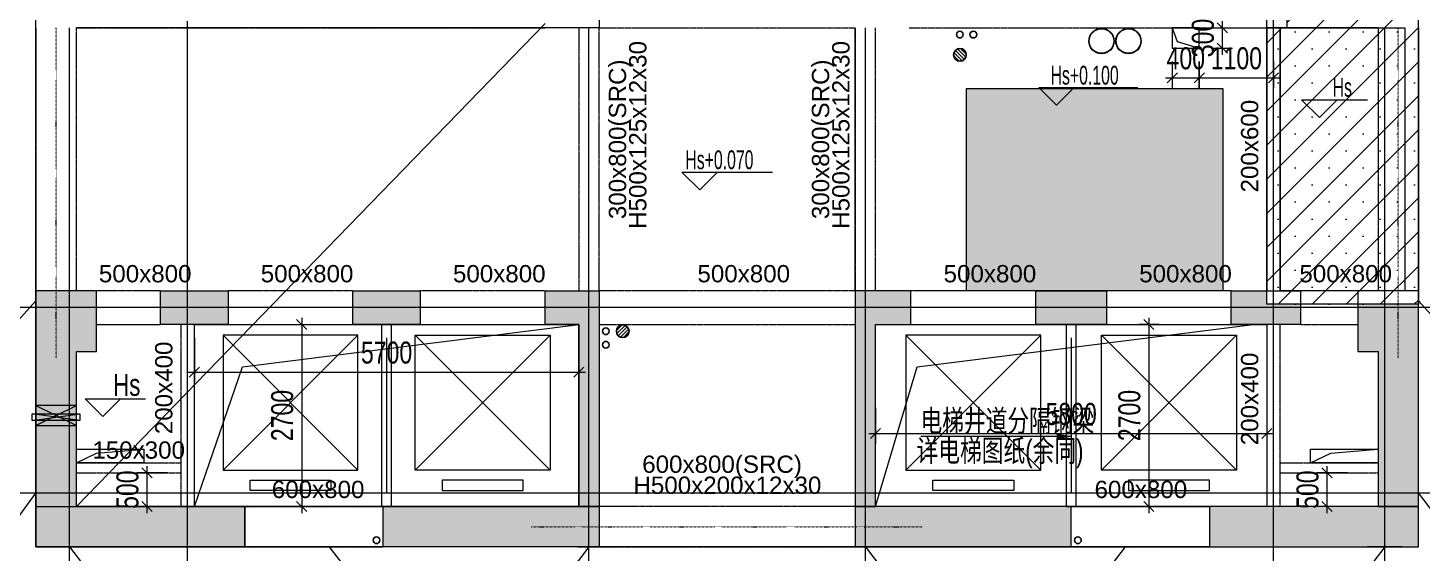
# Model space of a CAD drawing. Header units: millimetres. Extents: x 8533 to 398112, y -117646 to 105276.
# Drawn here: x 254238 to 274911, y 43461 to 51252 of the extents above; entities that cross this region are included whole.
import ezdxf

# ---------------------------------------------------------------- set-up
doc = ezdxf.new("R2010")
doc.units = ezdxf.units.MM
for name, pattern in [('IMPORT-A-D0TE-BF$0$DOTE', [0]), ('IMPORT-A-JC-10_12F$0$DASH', [3.5, 2.5, -1]), ('IMPORT-beam-Corner$0$DOTE', [0]), ('IMPORT-beam-Corner$0$HIDDEN', [3.75, 2.5, -1.25]), ('IMPORT-CO-beam-10F$0$HIDDEN', [3.75, 2.5, -1.25]), ('IMPORT-CO-beam-10F$0$S-beam-16_18F$0$DIVIDE2', [6.25, 2.5, -1.25, 0, -1.25, 0, -1.25]), ('IMPORT-CO-beam-10F$0$S-beam-16_18F$0$SRC', [6.5, 1.5, -2.5, 0, -2.5]), ('IMPORT-S-LPM-10F$0$DASH', [3.5, 2.5, -1])]:
    doc.linetypes.add(name, pattern=pattern)
for name, color, linetype, lineweight in [('-S-text_核心筒板厚说明', 70, 'Continuous', 13), ('10F智能化预留孔洞$0$墙面开洞', 4, 'Continuous', 13), ('10F智能化预留孔洞$0$板面开洞', 1, 'Continuous', 13), ('A-D0TE-BF$0$A-Axis-GRID', 1, 'IMPORT-A-D0TE-BF$0$DOTE', 13), ('A-DT-LKT-1_19F$0$EVTR', 8, 'Continuous', 13), ('A-DT-MKT-1_29F$0$EVTR', 8, 'Continuous', 13), ('A-JC-10_12F$0$A-floor-HATCH', 9, 'Continuous', 13), ('A-JC-10_12F$0$夹层填充', 8, 'Continuous', 13), ('beam-Corner$0$Gjlx', 3, 'Continuous', 13), ('beam-Corner$0$S-grid', 11, 'IMPORT-beam-Corner$0$DOTE', 13), ('beam-Corner$0$STPM_RBEAM_SIG', 2, 'Continuous', 13), ('CO-beam-10F$0$Gjlx', 3, 'Continuous', 13), ('CO-beam-10F$0$S-beam-16_18F$0$S-beam_SRC', 2, 'IMPORT-CO-beam-10F$0$S-beam-16_18F$0$DIVIDE2', 13), ('CO-beam-10F$0$S-beam_dash', 4, 'IMPORT-CO-beam-10F$0$HIDDEN', 13), ('CO-beam-10F$0$S-GCX', 181, 'Continuous', 13), ('CO-beam-10F$0$S-hole', 11, 'Continuous', 13), ('CO-beam-10F$0$S-sign', 60, 'Continuous', 13), ('CO-beam-10F$0$S-text_elev', 3, 'Continuous', 13), ('E-LD-10_18F$0$E-留洞提资', 1, 'Continuous', 13), ('H-TJ-10F$0$H-COM', 250, 'Continuous', 18), ('H-TJ-10F$0$H-TZ-JGLD', 60, 'Continuous', 13), ('H-TJ-10F$0$H-TZ-KTTG', 2, 'Continuous', 13), ('H-TJ-10F$0$H-基础', 8, 'Continuous', 13), ('M-10F$0$S-steel_bolt', 2, 'Continuous', 13), ('M-10F$0$S-text', 7, 'Continuous', 13), ('P-XHS-10F$0$PTA-JS给水立管3区', 90, 'Continuous', 25), ('P-XHS-10F$0$PTA-JS给水立管_1区_', 90, 'Continuous', 25), ('P-XHS-10F$0$PTA-PS压力废水立管', 33, 'Continuous', 25), ('P-XHS-10F$0$PTA-PS排水地漏', 10, 'Continuous', 25), ('P-XHS-10F$0$PTA-PS通气立管', 10, 'Continuous', 25), ('P-XHS-10F$0$PTA-PS重力废水立管', 21, 'Continuous', 25), ('P-XHS-10F$0$PTA-PS重力污水立管', 50, 'Continuous', 25), ('P-XHS-10F$0$PTA-XH消火栓立管2区', 10, 'Continuous', 25), ('P-XHS-10F$0$PTA-XH消防转输立管', 20, 'Continuous', 25), ('P-XHS-10F$0$PTA-YS重力雨水立管', 130, 'Continuous', 25), ('P-XHS-10F$0$PTA-ZP自喷立管2区', 210, 'Continuous', 25), ('P-XHS-10F$0$PTA-ZP自喷立管_1区_', 210, 'Continuous', 25), ('P-XHS-10F$0$VPIPE-中水中', 122, 'Continuous', 25), ('P-XHS-10F$0$VPIPE-中水高', 122, 'Continuous', 25), ('P-XHS-10F$0$VPIPE-直饮', 62, 'Continuous', 25), ('P-XHS-10F$0$VPIPE-直饮3', 65, 'Continuous', 25), ('S-beam2-20F-截面$0$S-beam2-20F-截面$0$S-text-核心筒梁', 7, 'Continuous', 13), ('S-LPM-10F$0$S-colu_beam', 240, 'Continuous', 13), ('S-LPM-10F$0$S-colu_GZ_hatch', 73, 'Continuous', 13), ('S-LPM-10F$0$S-dim', 3, 'Continuous', 13), ('S-LPM-10F$0$S-GCX', 181, 'Continuous', 13), ('wall-09F$0$S-hatch', 253, 'Continuous', 13), ('wall-09F$0$S-wall', 31, 'Continuous', 13), ('wall-10_12F$0$S-wall', 31, 'Continuous', 13), ('塔楼-STR-10F-梁板-20250510_dwg', 8, 'Continuous', 13)]:
    doc.layers.add(name, color=color, linetype=linetype, lineweight=lineweight)
doc.styles.add('Arial_1', font='arial.ttf', dxfattribs={"width": 0.6, "height": 326.200771})
doc.styles.add('Arial_10', font='arial.ttf', dxfattribs={"width": 0.75, "height": 326.200771})
doc.styles.add('Arial_12', font='arial.ttf', dxfattribs={"height": 279.600661})
doc.styles.add('Arial_6', font='arial.ttf', dxfattribs={"width": 0.724138, "height": 248.275214})

# ---------------------------------------------------------------- blocks, each defined once
blk = doc.blocks.new('塔楼-STR-10F-梁板-20250510_dwg_A-D0TE-BF-1682979-10F_STR_45_850_')
at = {"layer": 'A-D0TE-BF$0$A-Axis-GRID', "linetype": 'Continuous'}
for p, q in [((26600, -16500), (26600, -9600)), ((8750, -16500), (8750, -12600)), ((10500, -16500), (10500, -12500)), ((16450, -16500), (16450, -12600)), ((20550, -16500), (20550, -12600)), ((28250, -16500), (28250, -12600)), ((8750, -20300), (8750, -16500)), ((10500, -17000), (10500, -16500)), ((16450, -20300), (16450, -16500)), ((20550, -20300), (20550, -16500)), ((26600, -17000), (26600, -16500)), ((28250, -20300), (28250, -16500)), ((8250, -16750), (-2116, -16750)), ((9150, -16750), (8250, -16750)), ((10100, -16750), (9150, -16750)), ((11100, -16750), (10100, -16750)), ((12950, -16750), (11100, -16750)), ((13950, -16750), (12950, -16750)), ((15800, -16750), (13950, -16750)), ((16600, -16750), (15800, -16750)), ((20400, -16750), (16600, -16750)), ((21225, -16750), (20400, -16750)), ((23075, -16750), (21225, -16750)), ((24125, -16750), (23075, -16750)), ((25975, -16750), (24125, -16750)), ((27000, -16750), (25975, -16750)), ((27850, -16750), (27000, -16750)), ((28750, -16750), (27850, -16750)), ((39660, -16750), (28750, -16750)), ((10500, -19700), (10500, -17000)), ((26600, -19700), (26600, -17000)), ((8250, -19500), (950, -19500)), ((8850, -19500), (8250, -19500)), ((16300, -19500), (8850, -19500)), ((16600, -19500), (16300, -19500)), ((20400, -19500), (16600, -19500)), ((20700, -19500), (20400, -19500)), ((28150, -19500), (20700, -19500)), ((28750, -19500), (28150, -19500)), ((36050, -19500), (28750, -19500)), ((10500, -20300), (10500, -19700)), ((26600, -20300), (26600, -19700)), ((8750, -27300), (8750, -20300)), ((10500, -31034), (10500, -20300)), ((16450, -31034), (16450, -20300)), ((20550, -31034), (20550, -20300)), ((26600, -31034), (26600, -20300)), ((28250, -27300), (28250, -20300))]:
    blk.add_line(p, q, dxfattribs=at)
blk = doc.blocks.new('塔楼-STR-10F-梁板-20250510_dwg_wall-09F-1682980-10F_STR_45_850_')
at = {"layer": 'wall-09F$0$S-hatch', "linetype": 'IMPORT-S-LPM-10F$0$DASH'}
for points in [[(8850, -19700), (8850, -17400), (9150, -17400), (9150, -16500), (8250, -16500), (8250, -19700)], [(10600, -17000), (11100, -17000), (11100, -16500), (10100, -16500), (10100, -17000), (10400, -17000)], [(13693, -17000), (13950, -17000), (13950, -16500), (12950, -16500), (12950, -17000), (13000, -17000)], [(16300, -19700), (16600, -19700), (16600, -16500), (15800, -16500), (15800, -17000), (16300, -17000), (16300, -18386)], [(20700, -19700), (20700, -17000), (21225, -17000), (21225, -16500), (20400, -16500), (20400, -19700)], [(24125, -17000), (24125, -16500), (23075, -16500), (23075, -17000)], [(26800, -17000), (27000, -17000), (27000, -16700), (26500, -16700), (26500, -16500), (25975, -16500), (25975, -17000), (26670, -17000)], [(28750, -19700), (28750, -16700), (27850, -16700), (27850, -17400), (28150, -17400), (28150, -19700)], [(8250, -20300), (11350, -20300), (11350, -19700), (8250, -19700)], [(16600, -20300), (16600, -19700), (13400, -19700), (13400, -20300), (16300, -20300)], [(23600, -20300), (23600, -19700), (20400, -19700), (20400, -20300), (22680, -20300)], [(28150, -20300), (28750, -20300), (28750, -19700), (25650, -19700), (25650, -20300), (26670, -20300)]]:
    blk.add_hatch(color=256, dxfattribs=at).paths.add_polyline_path(points, flags=0)
at = {"layer": 'wall-09F$0$S-wall'}
blk.add_line((21225, -16500), (20400, -16500), dxfattribs=at)
at = {"layer": 'wall-09F$0$S-wall', "flags": 128}
for points in [[(8850, -16500), (8250, -16500), (8250, -20300), (11350, -20300), (11350, -19700), (8850, -19700), (8850, -17400), (9150, -17400), (9150, -16500), (9050, -16500), (8250, -16500), (8250, -17400)], [(20400, -16500), (20400, -17000), (20400, -19700), (20400, -20300), (23600, -20300), (23600, -19700), (20700, -19700)], [(20700, -19700), (20700, -17000), (21225, -17000), (21225, -16500)], [(28750, -17400), (28750, -16500), (28650, -16500), (27850, -16500), (27850, -17400), (28150, -17400), (28150, -19700), (25650, -19700), (25650, -20300), (28750, -20300), (28750, -16500), (28150, -16500)]]:
    blk.add_lwpolyline(points, dxfattribs=at)
for points in [[(10100, -16500), (11100, -16500), (11100, -17000), (10100, -17000)], [(12950, -16500), (13950, -16500), (13950, -17000), (12950, -17000)], [(16600, -19700), (16600, -20300), (13400, -20300), (13400, -19700), (16300, -19700), (16300, -17000), (15800, -17000), (15800, -16500), (16600, -16500), (16600, -17000)], [(24125, -17000), (23075, -17000), (23075, -16500), (24125, -16500)], [(25975, -16500), (27000, -16500), (27000, -17000), (25975, -17000)]]:
    blk.add_lwpolyline(points, close=True, dxfattribs=at)
blk = doc.blocks.new('塔楼-STR-10F-梁板-20250510_dwg_CO-beam-10F-1682981-10F_STR_45_850_')
at = {"layer": 'CO-beam-10F$0$S-sign'}
blk.add_hatch(color=256, dxfattribs=at).paths.add_polyline_path([(23400, -18693), (23400, -18627), (23600, -18660)], flags=0)
at = {"layer": 'CO-beam-10F$0$Gjlx'}
for p, q in [((13450, -17200), (13450, -19500)), ((23600, -17200), (23600, -19500))]:
    blk.add_line(p, q, dxfattribs=at)
at = {"layer": 'CO-beam-10F$0$S-beam-16_18F$0$S-beam_SRC', "linetype": 'IMPORT-CO-beam-10F$0$S-beam-16_18F$0$SRC'}
for p, q in [((8550, -16500), (8550, -12600)), ((16450, -16500), (16450, -12600)), ((20550, -16500), (20550, -12600)), ((28450, -16500), (28450, -12600)), ((8550, -17500), (8550, -16500)), ((16450, -17500), (16450, -16500)), ((20550, -17500), (20550, -16500)), ((28450, -17500), (28450, -16500)), ((15600, -20000), (16600, -20000)), ((16600, -20000), (20400, -20000)), ((20400, -20000), (21400, -20000))]:
    blk.add_line(p, q, dxfattribs=at)
at = {"layer": 'CO-beam-10F$0$S-beam_dash'}
for p, q in [((8250, -12600), (8250, -16500)), ((8850, -16500), (8850, -12600)), ((8850, -12600), (15800, -12600)), ((16300, -12600), (16300, -16500)), ((16600, -16500), (16600, -12600)), ((20700, -16500), (20700, -12600)), ((26500, -12600), (26500, -16500)), ((26700, -16500), (26700, -12600)), ((28750, -16500), (28750, -12600)), ((10100, -16500), (9150, -16500)), ((12950, -16500), (11100, -16500)), ((15800, -16500), (13950, -16500)), ((23075, -16500), (21225, -16500)), ((25975, -16500), (24125, -16500)), ((27850, -16500), (27000, -16500)), ((9150, -17000), (10100, -17000)), ((10400, -17000), (10400, -19700)), ((10600, -19700), (10600, -17000)), ((11100, -17000), (12950, -17000)), ((13950, -17000), (15800, -17000)), ((16600, -17000), (20400, -17000)), ((21225, -17000), (23075, -17000)), ((24125, -17000), (25975, -17000)), ((26500, -17000), (26500, -19700)), ((26700, -19700), (26700, -17000)), ((27000, -17000), (27850, -17000)), ((8850, -19050), (10400, -19050)), ((8850, -19200), (10400, -19200)), ((26700, -19050), (28150, -19050)), ((26700, -19200), (28150, -19200)), ((11350, -19700), (13400, -19700)), ((20400, -19700), (16600, -19700)), ((23600, -19700), (25650, -19700)), ((11350, -20300), (13400, -20300)), ((16600, -20300), (20400, -20300)), ((23600, -20300), (25650, -20300))]:
    blk.add_line(p, q, dxfattribs=at)
at = {"layer": 'CO-beam-10F$0$S-beam_dash', "flags": 128}
for points in [[(16600, -12600), (20400, -12600), (20400, -16500), (16600, -16500)], [(21200, -12600), (28150, -12600), (28150, -16500)]]:
    blk.add_lwpolyline(points, dxfattribs=at)
at = {"layer": 'CO-beam-10F$0$S-GCX'}
for p, q in [((15800, -12600), (8850, -12600)), ((20400, -16500), (20400, -12600)), ((9150, -17000), (10100, -17000)), ((26500, -17000), (26500, -19700))]:
    blk.add_line(p, q, dxfattribs=at)
at = {"layer": 'CO-beam-10F$0$S-GCX', "flags": 128}
for points in [[(16600, -12200), (16600, -12600), (15800, -12600)], [(28150, -12600), (26700, -12600), (26700, -16499), (27000, -16500)], [(27000, -16500), (27000, -17000), (26500, -17000)]]:
    blk.add_lwpolyline(points, dxfattribs=at)
at = {"layer": 'CO-beam-10F$0$S-hole'}
for p, q in [((10600, -17000), (11100, -17000)), ((10600, -19700), (10600, -17000)), ((11100, -17000), (12950, -17000)), ((12950, -17000), (13950, -17000)), ((13950, -17000), (15800, -17000)), ((20700, -17000), (21225, -17000)), ((21225, -17000), (23075, -17000)), ((23075, -17000), (24125, -17000)), ((24125, -17000), (25975, -17000)), ((25975, -17000), (26500, -17000)), ((26500, -17000), (26500, -19700)), ((11350, -19700), (10600, -19700)), ((13400, -19700), (11350, -19700)), ((25650, -19700), (23600, -19700)), ((26500, -19700), (25650, -19700))]:
    blk.add_line(p, q, dxfattribs=at)
at = {"layer": 'CO-beam-10F$0$S-hole', "flags": 128}
for points in [[(10600, -19700), (11315, -17626), (16300, -17000)], [(15800, -17000), (16300, -17000), (16300, -19700), (13400, -19700)], [(23600, -19700), (20700, -19700), (20700, -17000)], [(20700, -19700), (21315, -17626), (26300, -17000)]]:
    blk.add_lwpolyline(points, dxfattribs=at)
at = {"layer": 'CO-beam-10F$0$S-sign'}
for p, q in [((23600, -18660), (21370, -18660)), ((23400, -18693), (23400, -18627)), ((23400, -18627), (23600, -18660)), ((23600, -18660), (23400, -18693))]:
    blk.add_line(p, q, dxfattribs=at)
at = {"layer": 'CO-beam-10F$0$S-text_elev', "flags": 128}
for points in [[(23645, -13486), (23382, -13748), (23120, -13486), (24590, -13486)], [(27542, -13666), (27280, -13928), (27017, -13666), (27993, -13666)], [(18355, -14741), (18092, -15004), (17830, -14741), (19170, -14741)], [(9504, -18104), (9241, -18367), (8979, -18104), (9875, -18104)]]:
    blk.add_lwpolyline(points, dxfattribs=at)
at = {"layer": 'CO-beam-10F$0$S-sign', "char_height": 326.2, "width": 3381.29, "attachment_point": 1, "line_spacing_factor": 0.941778, "style": 'Arial_6'}
for s, insert in [('电梯井道分隔钢梁', (21366, -18265)), ('详电梯图纸(余同)', (21308, -18708))]:
    blk.add_mtext(s, dxfattribs=dict(at, insert=insert))
at = {"layer": 'CO-beam-10F$0$S-text_elev', "attachment_point": 1, "line_spacing_factor": 0.941778}
for s, insert, char_height, width, style in [('Hs+0.100', (23295, -13162), 279.6, 1449.27, 'Arial_1'), ('Hs', (27477, -13342), 279.6, 362.32, 'Arial_1'), ('Hs+0.070', (17880, -14417), 279.6, 1449.27, 'Arial_1'), ('Hs', (9396, -17732), 326.2, 422.66, 'Arial_6')]:
    blk.add_mtext(s, dxfattribs=dict(at, insert=insert, char_height=char_height, width=width, style=style))
blk = doc.blocks.new('塔楼-STR-10F-梁板-20250510_dwg_wall-10_12F-1682982-10F_STR_45_850_')
at = {"layer": 'wall-10_12F$0$S-wall', "flags": 128}
for points in [[(8850, -16500), (8250, -16500), (8250, -19700), (8850, -19700), (8850, -17400), (9150, -17400), (9150, -16500), (9050, -16500), (8250, -16500), (8250, -17400)], [(28750, -17400), (28750, -16500), (28650, -16500), (27850, -16500), (27850, -17400), (28150, -17400), (28150, -19700), (28750, -19700), (28750, -16500), (28150, -16500)]]:
    blk.add_lwpolyline(points, dxfattribs=at)
for points in [[(10100, -16500), (11100, -16500), (11100, -17000), (10100, -17000)], [(12950, -16500), (13950, -16500), (13950, -17000), (12950, -17000)], [(16300, -17000), (15800, -17000), (15800, -16500), (16600, -16500), (16600, -17000), (16600, -19700), (16300, -19700)], [(20700, -17000), (21225, -17000), (21225, -16500), (20400, -16500), (20400, -17000), (20400, -19700), (20700, -19700)], [(24125, -17000), (23075, -17000), (23075, -16500), (24125, -16500)], [(25975, -16500), (27000, -16500), (27000, -17000), (25975, -17000)], [(8250, -19700), (11350, -19700), (11350, -20300), (8250, -20300)], [(13400, -19700), (16600, -19700), (16600, -20300), (13400, -20300)], [(23600, -19700), (20400, -19700), (20400, -20300), (23600, -20300)], [(28750, -19700), (25650, -19700), (25650, -20300), (28750, -20300)]]:
    blk.add_lwpolyline(points, close=True, dxfattribs=at)
blk = doc.blocks.new('塔楼-STR-10F-梁板-20250510_dwg_A-DT-LKT-1_19F$0$tf33wqa-1682986-10F_STR_45_850_')
at = {"layer": 'A-DT-LKT-1_19F$0$EVTR'}
blk.add_line((62819, 515660), (64819, 513660), dxfattribs=at)
at = {"layer": 'A-DT-LKT-1_19F$0$EVTR', "flags": 128}
blk.add_lwpolyline([(62819, 513660), (64819, 513660), (64819, 515660), (62819, 515660), (62819, 513660), (64819, 515660)], dxfattribs=at)
blk.add_lwpolyline([(63219, 513510), (64419, 513510), (64419, 513360), (63219, 513360)], close=True, dxfattribs=at)
blk = doc.blocks.new('塔楼-STR-10F-梁板-20250510_dwg_A-DT-LKT-1_19F$0$tf33wqa-1682987-10F_STR_45_850_')
at = {"layer": 'A-DT-LKT-1_19F$0$EVTR'}
blk.add_line((62819, 515660), (64819, 513660), dxfattribs=at)
at = {"layer": 'A-DT-LKT-1_19F$0$EVTR', "flags": 128}
blk.add_lwpolyline([(62819, 513660), (64819, 513660), (64819, 515660), (62819, 515660), (62819, 513660), (64819, 515660)], dxfattribs=at)
blk.add_lwpolyline([(63219, 513510), (64419, 513510), (64419, 513360), (63219, 513360)], close=True, dxfattribs=at)
blk = doc.blocks.new('塔楼-STR-10F-梁板-20250510_dwg_A-DT-LKT-1_19F-1682988-10F_STR_45_850_')
at = {"layer": 'A-DT-LKT-1_19F$0$EVTR'}
for p, q in [((10600, -12300), (10600, -9600)), ((13250, -12300), (10600, -12300)), ((13650, -12300), (13250, -12300))]:
    blk.add_line(p, q, dxfattribs=at)
at = {"layer": 'A-DT-LKT-1_19F$0$EVTR', "color": 4}
for p, q in [((13525, -12300), (13525, -9600)), ((13375, -12300), (13525, -12300))]:
    blk.add_line(p, q, dxfattribs=at)
at = {"layer": 'A-DT-LKT-1_19F$0$EVTR', "flags": 128}
blk.add_lwpolyline([(10600, -9600), (16300, -9600), (16300, -12300), (13650, -12300)], dxfattribs=at)
at = {"layer": 'A-DT-LKT-1_19F$0$EVTR', "color": 4, "flags": 128}
blk.add_lwpolyline([(13525, -9600), (13375, -9600), (13375, -12300)], dxfattribs=at)
at = {"layer": 'A-DT-LKT-1_19F$0$EVTR', "flags": 128}
blk.add_lwpolyline([(10600, -17000), (16300, -17000), (16300, -19700), (10600, -19700)], close=True, dxfattribs=at)
at = {"layer": 'A-DT-LKT-1_19F$0$EVTR', "color": 4, "flags": 128}
blk.add_lwpolyline([(13375, -19700), (13525, -19700), (13525, -17000), (13375, -17000)], close=True, dxfattribs=at)
at = {"extrusion": (0, 0, -1), "zscale": -1, "rotation": 180}
blk.add_blockref('塔楼-STR-10F-梁板-20250510_dwg_A-DT-LKT-1_19F$0$tf33wqa-1682986-10F_STR_45_850_', (51794, 503520), dxfattribs=at)
at = {"rotation": 180}
blk.add_blockref('塔楼-STR-10F-梁板-20250510_dwg_A-DT-LKT-1_19F$0$tf33wqa-1682987-10F_STR_45_850_', (78694, 503520), dxfattribs=at)
blk.add_blockref('塔楼-STR-10F-梁板-20250510_dwg_A-DT-LKT-1_19F$0$tf33wqa-1682987-10F_STR_45_850_', (-51794, -532820))
at = {"extrusion": (0, 0, -1), "zscale": -1}
blk.add_blockref('塔楼-STR-10F-梁板-20250510_dwg_A-DT-LKT-1_19F$0$tf33wqa-1682986-10F_STR_45_850_', (-78694, -532820), dxfattribs=at)
blk = doc.blocks.new('塔楼-STR-10F-梁板-20250510_dwg_A-DT-MKT-1_29F$0$tf33wqa-1682989-10F_STR_45_850_')
at = {"layer": 'A-DT-MKT-1_29F$0$EVTR'}
blk.add_line((62819, 515660), (64819, 513660), dxfattribs=at)
at = {"layer": 'A-DT-MKT-1_29F$0$EVTR', "flags": 128}
blk.add_lwpolyline([(62819, 513660), (64819, 513660), (64819, 515660), (62819, 515660), (62819, 513660), (64819, 515660)], dxfattribs=at)
blk.add_lwpolyline([(63219, 513510), (64419, 513510), (64419, 513360), (63219, 513360)], close=True, dxfattribs=at)
blk = doc.blocks.new('塔楼-STR-10F-梁板-20250510_dwg_A-DT-MKT-1_29F$0$tf33wqa-1682990-10F_STR_45_850_')
at = {"layer": 'A-DT-MKT-1_29F$0$EVTR'}
blk.add_line((62819, 515660), (64819, 513660), dxfattribs=at)
at = {"layer": 'A-DT-MKT-1_29F$0$EVTR', "flags": 128}
blk.add_lwpolyline([(62819, 513660), (64819, 513660), (64819, 515660), (62819, 515660), (62819, 513660), (64819, 515660)], dxfattribs=at)
blk.add_lwpolyline([(63219, 513510), (64419, 513510), (64419, 513360), (63219, 513360)], close=True, dxfattribs=at)
blk = doc.blocks.new('塔楼-STR-10F-梁板-20250510_dwg_A-DT-MKT-1_29F-1682991-10F_STR_45_850_')
at = {"layer": 'A-DT-MKT-1_29F$0$EVTR'}
for p, q in [((20700, -9600), (23500, -9600)), ((23500, -9600), (23700, -9600)), ((23800, -12300), (23400, -12300))]:
    blk.add_line(p, q, dxfattribs=at)
at = {"layer": 'A-DT-MKT-1_29F$0$EVTR', "color": 4}
for p, q in [((23675, -9600), (23525, -9600)), ((23525, -9600), (23525, -12300)), ((23675, -12300), (23675, -9600)), ((23525, -12300), (23675, -12300))]:
    blk.add_line(p, q, dxfattribs=at)
at = {"layer": 'A-DT-MKT-1_29F$0$EVTR', "flags": 128}
for points in [[(23400, -12300), (20700, -12300), (20700, -9600)], [(23700, -9600), (26500, -9600), (26500, -12300), (23800, -12300)]]:
    blk.add_lwpolyline(points, dxfattribs=at)
blk.add_lwpolyline([(20700, -17000), (26500, -17000), (26500, -19700), (20700, -19700)], close=True, dxfattribs=at)
at = {"layer": 'A-DT-MKT-1_29F$0$EVTR', "color": 4, "flags": 128}
blk.add_lwpolyline([(23525, -19700), (23675, -19700), (23675, -17000), (23525, -17000)], close=True, dxfattribs=at)
at = {"extrusion": (0, 0, -1), "zscale": -1, "rotation": 180}
blk.add_blockref('塔楼-STR-10F-梁板-20250510_dwg_A-DT-MKT-1_29F$0$tf33wqa-1682989-10F_STR_45_850_', (41669, 503520), dxfattribs=at)
at = {"rotation": 180}
blk.add_blockref('塔楼-STR-10F-梁板-20250510_dwg_A-DT-MKT-1_29F$0$tf33wqa-1682990-10F_STR_45_850_', (88869, 503520), dxfattribs=at)
blk.add_blockref('塔楼-STR-10F-梁板-20250510_dwg_A-DT-MKT-1_29F$0$tf33wqa-1682990-10F_STR_45_850_', (-41669, -532820))
at = {"extrusion": (0, 0, -1), "zscale": -1}
blk.add_blockref('塔楼-STR-10F-梁板-20250510_dwg_A-DT-MKT-1_29F$0$tf33wqa-1682989-10F_STR_45_850_', (-88869, -532820), dxfattribs=at)
blk = doc.blocks.new('塔楼-STR-10F-梁板-20250510_dwg_10F智能化预留孔洞-1682993-10F_STR_45_850_')
at = {"layer": '10F智能化预留孔洞$0$墙面开洞'}
blk.add_line((8903, -18424), (8197, -18324), dxfattribs=at)
at = {"layer": '10F智能化预留孔洞$0$墙面开洞', "flags": 128}
blk.add_lwpolyline([(8197, -18424), (8197, -18324), (8903, -18324), (8903, -18424), (8197, -18424), (8903, -18324)], dxfattribs=at)
at = {"layer": '10F智能化预留孔洞$0$板面开洞', "flags": 128}
for points in [[(8850, -19050), (8850, -18850), (9850, -18850), (9850, -19050), (8850, -19050), (9150, -18910), (9850, -18850)], [(27150, -19050), (27150, -18850), (28150, -18850), (28150, -19050), (27150, -19050), (27450, -18910), (28150, -18850)]]:
    blk.add_lwpolyline(points, dxfattribs=at)
blk = doc.blocks.new('塔楼-STR-10F-梁板-20250510_dwg_E-LD-10_18F-1682995-10F_STR_45_850_')
at = {"layer": 'E-LD-10_18F$0$E-留洞提资', "flags": 128}
for points in [[(8850, 200), (9150, 200), (9150, -600), (8850, -600)], [(9998, 200), (10398, 200), (10398, -3050), (9998, -3050)]]:
    blk.add_lwpolyline(points, close=True, dxfattribs=at)
for points in [[(9150, 200), (8934, 88), (8850, -600)], [(10398, 201), (10126, -4), (9998, -3050)], [(20400, 200), (20200, 126), (20100, -200), (20400, -200), (20400, 200), (20100, 200), (20100, -200)], [(9150, -950), (8850, -950), (8850, -1750), (9150, -1750), (9150, -950), (8934, -1062), (8850, -1750)], [(26700, -9599), (26700, -9999), (26915, -9675), (28150, -9599)], [(26700, -9999), (28150, -9999), (28150, -9599), (26700, -9599)], [(27850, -10199), (27850, -10999), (28150, -10999), (28150, -10199), (27850, -10199), (27947, -10934), (28150, -10999)], [(25100, -12600), (25174, -12800), (25500, -12900), (25500, -12600), (25100, -12600), (25100, -12900), (25500, -12900)]]:
    blk.add_lwpolyline(points, dxfattribs=at)
blk = doc.blocks.new('塔楼-STR-10F-梁板-20250510_dwg_M-10F-1683007-10F_STR_45_850_')
at = {"layer": 'M-10F$0$S-steel_bolt', "color": 4}
for p, q in [((8250, -12623), (8250, -12277)), ((28750, -12623), (28750, -12277)), ((8250, -16821), (8250, -16474)), ((28750, -16823), (28750, -16477)), ((8250, -19755), (8250, -19244)), ((28750, -19754), (28750, -19244)), ((8495, -20300), (9005, -20300)), ((12345, -20300), (12855, -20300)), ((16287, -20300), (16613, -20300)), ((20713, -20300), (20387, -20300)), ((24655, -20300), (24145, -20300)), ((28505, -20300), (27995, -20300))]:
    blk.add_line(p, q, dxfattribs=at)
at = {"layer": 'M-10F$0$S-text', "flags": 128}
for points in [[(7010, -17226), (7728, -17226), (8250, -16648)], [(29990, -17226), (29272, -17226), (28750, -16650)], [(6999, -20230), (7717, -20230), (8250, -19500)], [(30004, -20203), (29287, -20203), (28750, -19499)], [(8750, -20300), (9267, -20975), (9909, -20975)], [(12600, -20300), (13117, -20975), (13759, -20975)], [(16450, -20300), (15933, -20975), (15291, -20975)], [(20550, -20300), (21067, -20975), (21709, -20975)], [(24400, -20300), (23883, -20975), (23241, -20975)], [(28250, -20300), (27733, -20975), (27091, -20975)]]:
    blk.add_lwpolyline(points, dxfattribs=at)
blk = doc.blocks.new('塔楼-STR-10F-梁板-20250510_dwg_S-LPM-10F$0$_ArchTick-1683008-10F_STR_45_850_')
at = {"layer": 'S-LPM-10F$0$S-dim'}
blk.add_line((-0.75, -0.75), (0.75, 0.75), dxfattribs=at)
blk = doc.blocks.new('塔楼-STR-10F-梁板-20250510_dwg_P-XHS-10F$0$$TwtSys$00000141-1683014-10F_STR_45_850_')
at = {"layer": 'P-XHS-10F$0$PTA-PS排水地漏', "flags": 128}
for points in [[(-10, 92), (-94, 8)], [(35, 87), (-87, -35)], [(66, 66), (-66, -66)], [(88, 33), (-32, -87)], [(92, -11), (11, -92)]]:
    blk.add_lwpolyline(points, close=True, dxfattribs=at)
at = {"layer": 'P-XHS-10F$0$PTA-PS排水地漏'}
blk.add_circle((0, 0), 94, dxfattribs=at)
blk.add_circle((0, 0), 94, dxfattribs=at)
blk = doc.blocks.new('塔楼-STR-10F-梁板-20250510_dwg_P-XHS-10F$0$$TwtSys$00000141-1683015-10F_STR_45_850_')
at = {"layer": 'P-XHS-10F$0$PTA-PS排水地漏', "flags": 128}
for points in [[(-10, 92), (-94, 8)], [(35, 87), (-87, -35)], [(66, 66), (-66, -66)], [(88, 33), (-32, -87)], [(92, -11), (11, -92)]]:
    blk.add_lwpolyline(points, close=True, dxfattribs=at)
at = {"layer": 'P-XHS-10F$0$PTA-PS排水地漏'}
blk.add_circle((0, 0), 94, dxfattribs=at)
blk.add_circle((0, 0), 94, dxfattribs=at)
blk = doc.blocks.new('塔楼-STR-10F-梁板-20250510_dwg_P-XHS-10F-1683018-10F_STR_45_850_')
at = {"layer": 'P-XHS-10F$0$PTA-JS给水立管3区'}
for centre in [(20301, -2200), (21701, -6000), (22150, -12700)]:
    blk.add_circle(centre, 50, dxfattribs=at)
at = {"layer": 'P-XHS-10F$0$PTA-JS给水立管_1区_'}
for centre in [(9801, -10650), (10001, -10650)]:
    blk.add_circle(centre, 50, dxfattribs=at)
at = {"layer": 'P-XHS-10F$0$PTA-PS压力废水立管'}
blk.add_circle((21525, -6400), 150, dxfattribs=at)
at = {"layer": 'P-XHS-10F$0$PTA-PS通气立管'}
for centre, radius in [((13201, -5100), 50), ((13201, -5300), 50), ((21201, -6800), 75), ((10301, -12000), 75)]:
    blk.add_circle(centre, radius, dxfattribs=at)
at = {"layer": 'P-XHS-10F$0$PTA-PS重力废水立管'}
for centre, radius in [((27851, -850), 75), ((20301, -2400), 50), ((27300, -4130), 75), ((21001, -6800), 75), ((10301, -10900), 50), ((10301, -11100), 75), ((10301, -12200), 75), ((21950, -12700), 50), ((16701, -17100), 50)]:
    blk.add_circle(centre, radius, dxfattribs=at)
at = {"layer": 'P-XHS-10F$0$PTA-PS重力污水立管'}
blk.add_circle((21401, -6800), 75, dxfattribs=at)
at = {"layer": 'P-XHS-10F$0$PTA-XH消火栓立管2区'}
for centre in [(13201, 100), (23801, 100), (13201, -5500), (23801, -6350), (25251, -8350), (8951, -9400), (8951, -11400), (8951, -11600), (13300, -20200), (23700, -20200)]:
    blk.add_circle(centre, 50, dxfattribs=at)
at = {"layer": 'P-XHS-10F$0$PTA-XH消防转输立管'}
for centre in [(27851, -100), (27851, -500)]:
    blk.add_circle(centre, 115, dxfattribs=at)
at = {"layer": 'P-XHS-10F$0$PTA-YS重力雨水立管'}
for centre in [(27851, -1150), (10301, -11400), (10301, -11700)]:
    blk.add_circle(centre, 75, dxfattribs=at)
at = {"layer": 'P-XHS-10F$0$PTA-ZP自喷立管2区'}
for centre in [(26901, -1500), (26901, -1800), (26900, -2100), (26900, -2400)]:
    blk.add_circle(centre, 75, dxfattribs=at)
at = {"layer": 'P-XHS-10F$0$PTA-ZP自喷立管_1区_'}
blk.add_circle((26901, -1200), 50, dxfattribs=at)
at = {"layer": 'P-XHS-10F$0$VPIPE-中水中'}
blk.add_circle((21501, -6000), 50, dxfattribs=at)
at = {"layer": 'P-XHS-10F$0$VPIPE-中水高'}
for centre in [(9401, -10650), (9601, -10650)]:
    blk.add_circle(centre, 50, dxfattribs=at)
at = {"layer": 'P-XHS-10F$0$VPIPE-直饮'}
for centre in [(8951, -11000), (16701, -17300)]:
    blk.add_circle(centre, 50, dxfattribs=at)
at = {"layer": 'P-XHS-10F$0$VPIPE-直饮3'}
for centre in [(8951, -10800), (9201, -10650)]:
    blk.add_circle(centre, 50, dxfattribs=at)
at = {"rotation": 270}
for p in [(27551, -850), (20051, -2400), (27513, -4342), (10051, -12200), (21950, -13000)]:
    blk.add_blockref('塔楼-STR-10F-梁板-20250510_dwg_P-XHS-10F$0$$TwtSys$00000141-1683014-10F_STR_45_850_', p, dxfattribs=at)
at = {"extrusion": (0, 0, -1), "zscale": -1}
for p, rotation in [((-21001, -6550), 180), ((-16951, -17100), 270)]:
    blk.add_blockref('塔楼-STR-10F-梁板-20250510_dwg_P-XHS-10F$0$$TwtSys$00000141-1683015-10F_STR_45_850_', p, dxfattribs=dict(at, rotation=rotation))
for p in [(19601, -7100), (16701, -8600), (16701, -11475)]:
    blk.add_blockref('塔楼-STR-10F-梁板-20250510_dwg_P-XHS-10F$0$$TwtSys$00000141-1683014-10F_STR_45_850_', p)
blk = doc.blocks.new('塔楼-STR-10F-梁板-20250510_dwg_beam-Corner$0$b-corner-V4-10F_STR_45_850_')
at = {"layer": 'beam-Corner$0$STPM_RBEAM_SIG'}
for points in [[(7950, 8875), (7950, 8625), (7733, 8750)], [(7844, 8021), (8021, 7844), (7780, 7780)], [(8875, 7633), (8750, 7417), (8625, 7633)], [(5424, 5872), (5665, 5807), (5488, 5631)], [(5807, 5665), (5872, 5424), (5631, 5488)], [(2878, 3326), (3119, 3262), (2943, 3085)], [(3262, 3119), (3326, 2878), (3085, 2943)], [(1090, 1090), (1025, 849), (849, 1025)], [(0, 1017), (125, 800), (-125, 800)]]:
    blk.add_hatch(color=256, dxfattribs=at).paths.add_polyline_path(points, flags=0)
at = {"layer": 'beam-Corner$0$Gjlx', "linetype": 'IMPORT-beam-Corner$0$HIDDEN'}
for p, q in [((-1430, 8850), (-1430, 10500)), ((0, 10500), (0, 8850)), ((3800, 9686), (3800, 10500)), ((7250, 9686), (7250, 10500)), ((-2350, 9580), (-1522, 9580)), ((-1328, 9580), (-126, 9580)), ((128, 9580), (7921, 9580)), ((3800, 8840), (3800, 9471)), ((7250, 8840), (7250, 9471)), ((-1430, 76), (-1430, 8615)), ((0, 8607), (0, 800)), ((937, 937), (7933, 7933)), ((8750, 1100), (8750, 7633)), ((-2350, 4950), (-1522, 4950)), ((-1328, 4950), (-126, 4950)), ((3173, 3031), (5996, 208)), ((-2350, 1450), (-1522, 1450)), ((-1328, 1450), (-126, 1450)), ((-1580, 0), (-909, 0)), ((1276, 0), (7916, 0))]:
    blk.add_line(p, q, dxfattribs=at)
at = {"layer": 'beam-Corner$0$Gjlx', "linetype": 'IMPORT-beam-Corner$0$HIDDEN', "flags": 128}
for points in [[(-2350, 8750), (7950, 8750), (7700, 8750)], [(2667, 8628), (5577, 5719), (5400, 5896)], [(152, 6053), (3031, 3173), (2854, 3350)], [(5896, 5400), (5719, 5577), (8543, 2752)]]:
    blk.add_lwpolyline(points, dxfattribs=at)
at = {"layer": 'beam-Corner$0$S-grid', "linetype": 'Continuous'}
for p, q in [((2545, 10500), (2545, 8750)), ((3800, 10500), (3800, 8750)), ((7250, 10500), (7250, 9580)), ((-1430, 10050), (-1430, 1365)), ((0, 10000), (0, 8750)), ((6406, 9580), (-2350, 9580)), ((2546, 8750), (8750, 2546)), ((-2350, 6205), (0, 6205)), ((0, 6204), (6204, 0)), ((-2350, 4950), (0, 4950))]:
    blk.add_line(p, q, dxfattribs=at)
at = {"layer": 'beam-Corner$0$STPM_RBEAM_SIG'}
for p, q in [((3800, 9686), (3800, 9936)), ((7250, 9686), (7250, 9936)), ((-1522, 9580), (-1772, 9580)), ((-1328, 9580), (-1078, 9580)), ((-126, 9580), (-376, 9580)), ((128, 9580), (378, 9580)), ((7921, 9580), (7671, 9580)), ((3800, 9471), (3800, 9221)), ((7250, 9471), (7250, 9221)), ((-1430, 8850), (-1430, 9100)), ((0, 8850), (0, 9100)), ((3800, 8840), (3800, 9090)), ((7250, 8840), (7250, 9090)), ((7733, 8750), (7950, 8875)), ((7950, 8625), (7733, 8750)), ((7950, 8875), (7950, 8625)), ((-1430, 8615), (-1430, 8365)), ((0, 8607), (0, 8357)), ((7780, 7780), (7844, 8021)), ((7844, 8021), (8021, 7844)), ((8021, 7844), (7780, 7780)), ((8750, 7417), (8625, 7633)), ((8625, 7633), (8875, 7633)), ((8875, 7633), (8750, 7417)), ((5424, 5872), (5665, 5807)), ((5488, 5631), (5424, 5872)), ((5665, 5807), (5488, 5631)), ((5631, 5488), (5807, 5665)), ((5807, 5665), (5872, 5424)), ((5872, 5424), (5631, 5488)), ((-1522, 4950), (-1772, 4950)), ((-1328, 4950), (-1078, 4950)), ((-126, 4950), (-376, 4950)), ((2878, 3326), (3119, 3262)), ((2943, 3085), (2878, 3326)), ((3119, 3262), (2943, 3085)), ((3085, 2943), (3262, 3119)), ((3262, 3119), (3326, 2878)), ((3326, 2878), (3085, 2943)), ((3173, 3031), (3350, 2854)), ((-1522, 1450), (-1772, 1450)), ((-1328, 1450), (-1078, 1450)), ((-126, 1450), (-376, 1450)), ((849, 1025), (1090, 1090)), ((1090, 1090), (1025, 849)), ((-125, 800), (0, 1017)), ((0, 1017), (125, 800)), ((1025, 849), (849, 1025)), ((125, 800), (-125, 800)), ((-1430, 76), (-1430, 326)), ((-909, 0), (-1159, 0)), ((1276, 0), (1524, 0))]:
    blk.add_line(p, q, dxfattribs=at)
blk = doc.blocks.new('塔楼-STR-10F-梁板-20250510_dwg_beam-Corner$0$b-corner-1683026-10F_STR_45_850_')
at = {"layer": 'beam-Corner$0$STPM_RBEAM_SIG'}
for points in [[(7950, 8875), (7950, 8625), (7733, 8750)], [(7844, 8021), (8021, 7844), (7780, 7780)], [(8875, 7633), (8750, 7417), (8625, 7633)], [(5424, 5872), (5665, 5807), (5488, 5631)], [(5807, 5665), (5872, 5424), (5631, 5488)], [(2878, 3326), (3119, 3262), (2943, 3085)], [(3262, 3119), (3326, 2878), (3085, 2943)], [(1090, 1090), (1025, 849), (849, 1025)], [(0, 1017), (125, 800), (-125, 800)]]:
    blk.add_hatch(color=256, dxfattribs=at).paths.add_polyline_path(points, flags=0)
at = {"layer": 'beam-Corner$0$Gjlx', "linetype": 'IMPORT-beam-Corner$0$HIDDEN'}
for p, q in [((-1430, 8850), (-1430, 10500)), ((0, 10500), (0, 8850)), ((3800, 9686), (3800, 10500)), ((7250, 9686), (7250, 10500)), ((-2350, 9580), (-1522, 9580)), ((-1328, 9580), (-126, 9580)), ((128, 9580), (7921, 9580)), ((3800, 8840), (3800, 9471)), ((7250, 8840), (7250, 9471)), ((-1430, 76), (-1430, 8615)), ((0, 8607), (0, 800)), ((937, 937), (7933, 7933)), ((8750, 1100), (8750, 7633)), ((-2350, 4950), (-1522, 4950)), ((-1328, 4950), (-126, 4950)), ((3173, 3031), (5996, 208)), ((-2350, 1450), (-1522, 1450)), ((-1328, 1450), (-126, 1450)), ((-1580, 0), (-909, 0)), ((1276, 0), (7916, 0))]:
    blk.add_line(p, q, dxfattribs=at)
at = {"layer": 'beam-Corner$0$Gjlx', "linetype": 'IMPORT-beam-Corner$0$HIDDEN', "flags": 128}
for points in [[(-2350, 8750), (7950, 8750), (7700, 8750)], [(2667, 8628), (5577, 5719), (5400, 5896)], [(152, 6053), (3031, 3173), (2854, 3350)], [(5896, 5400), (5719, 5577), (8543, 2752)]]:
    blk.add_lwpolyline(points, dxfattribs=at)
at = {"layer": 'beam-Corner$0$S-grid', "linetype": 'Continuous'}
for p, q in [((2545, 10500), (2545, 8750)), ((3800, 10500), (3800, 8750)), ((7250, 10500), (7250, 9580)), ((-1430, 10050), (-1430, 1365)), ((0, 10000), (0, 8750)), ((6406, 9580), (-2350, 9580)), ((2546, 8750), (8750, 2546)), ((-2350, 6205), (0, 6205)), ((0, 6204), (6204, 0)), ((-2350, 4950), (0, 4950))]:
    blk.add_line(p, q, dxfattribs=at)
at = {"layer": 'beam-Corner$0$STPM_RBEAM_SIG'}
for p, q in [((3800, 9686), (3800, 9936)), ((7250, 9686), (7250, 9936)), ((-1522, 9580), (-1772, 9580)), ((-1328, 9580), (-1078, 9580)), ((-126, 9580), (-376, 9580)), ((128, 9580), (378, 9580)), ((7921, 9580), (7671, 9580)), ((3800, 9471), (3800, 9221)), ((7250, 9471), (7250, 9221)), ((-1430, 8850), (-1430, 9100)), ((0, 8850), (0, 9100)), ((3800, 8840), (3800, 9090)), ((7250, 8840), (7250, 9090)), ((7733, 8750), (7950, 8875)), ((7950, 8625), (7733, 8750)), ((7950, 8875), (7950, 8625)), ((-1430, 8615), (-1430, 8365)), ((0, 8607), (0, 8357)), ((7780, 7780), (7844, 8021)), ((7844, 8021), (8021, 7844)), ((8021, 7844), (7780, 7780)), ((8750, 7417), (8625, 7633)), ((8625, 7633), (8875, 7633)), ((8875, 7633), (8750, 7417)), ((5424, 5872), (5665, 5807)), ((5488, 5631), (5424, 5872)), ((5665, 5807), (5488, 5631)), ((5631, 5488), (5807, 5665)), ((5807, 5665), (5872, 5424)), ((5872, 5424), (5631, 5488)), ((-1522, 4950), (-1772, 4950)), ((-1328, 4950), (-1078, 4950)), ((-126, 4950), (-376, 4950)), ((2878, 3326), (3119, 3262)), ((2943, 3085), (2878, 3326)), ((3119, 3262), (2943, 3085)), ((3085, 2943), (3262, 3119)), ((3262, 3119), (3326, 2878)), ((3326, 2878), (3085, 2943)), ((3173, 3031), (3350, 2854)), ((-1522, 1450), (-1772, 1450)), ((-1328, 1450), (-1078, 1450)), ((-126, 1450), (-376, 1450)), ((849, 1025), (1090, 1090)), ((1090, 1090), (1025, 849)), ((-125, 800), (0, 1017)), ((0, 1017), (125, 800)), ((1025, 849), (849, 1025)), ((125, 800), (-125, 800)), ((-1430, 76), (-1430, 326)), ((-909, 0), (-1159, 0)), ((1276, 0), (1524, 0))]:
    blk.add_line(p, q, dxfattribs=at)
blk = doc.blocks.new('塔楼-STR-10F-梁板-20250510_dwg_beam-Corner-1683027-10F_STR_45_850_')
at = {"extrusion": (0, 0, -1), "zscale": -1, "rotation": 180}
blk.add_blockref('塔楼-STR-10F-梁板-20250510_dwg_beam-Corner$0$b-corner-V4-10F_STR_45_850_', (0, -19500), dxfattribs=at)
at = {"rotation": 180}
blk.add_blockref('塔楼-STR-10F-梁板-20250510_dwg_beam-Corner$0$b-corner-1683026-10F_STR_45_850_', (37000, -19500), dxfattribs=at)
blk = doc.blocks.new('塔楼-STR-10F-梁板-20250510_dwg__U2243-1683029-10F_STR_45_850_')
at = {"layer": 'H-TJ-10F$0$H-TZ-JGLD'}
blk.add_line((0, 150), (600, -150), dxfattribs=at)
at = {"layer": 'H-TJ-10F$0$H-TZ-JGLD', "flags": 128}
blk.add_lwpolyline([(0, -150), (600, -150), (600, 150), (0, 150), (0, -150), (600, 150)], dxfattribs=at)
blk = doc.blocks.new('塔楼-STR-10F-梁板-20250510_dwg__U2245-1683055-10F_STR_45_850_')
at = {"layer": 'H-TJ-10F$0$H-TZ-KTTG'}
for radius in [189, 182, 182]:
    blk.add_circle((0, 0), radius, dxfattribs=at)
blk = doc.blocks.new('塔楼-STR-10F-梁板-20250510_dwg-1682977-10F_STR_45_850_')
at = {"layer": 'A-JC-10_12F$0$夹层填充'}
h = blk.add_hatch(dxfattribs=at)
h.set_pattern_fill('FP_15', color=256, style=0, pattern_type=2)
h.set_pattern_definition([(45, (0, 720000), (-252.57, 252.57), []), (45, (252.57, 720000), (-252.57, 252.57), [0, -357.188])])
h.paths.add_polyline_path([(26670, 703300), (28750, 703300), (28750, 707600), (26800, 707600), (26800, 707400), (26500, 707400), (26500, 703300)], flags=0)
at = {"layer": 'H-TJ-10F$0$H-基础'}
h = blk.add_hatch(dxfattribs=at)
h.set_pattern_fill('FP_14', color=256, style=0, pattern_type=2)
h.set_pattern_definition([(335.404, (0, 720000), (33.026, -179.8738), [19.05, -209.55]), (280.404, (0, 720000), (174.8319, 84.7265), [15.24, -167.641]), (25.856, (2.75, 719985.01), (207.859, -95.1451), [16.19, -178.09]), (331.589, (48.98, 720013.5), (31.4767, -272.508), [28.575, -314.325]), (22.04, (51.6, 719990.79), (301.5994, -163.1514), [24.285, -267.136]), (276.588, (48.98, 720013.5), (301.597, -163.1544), [22.86, -251.46]), (306.404, (43.48, 719985.63), (-58.31936, -173.3325), [19.05, -209.55]), (251.404, (43.48, 719985.63), (193.9873, -10.6576), [15.24, -167.64]), (356.856, (38.62, 719971.19), (135.6703, -183.9879), [16.19, -178.09]), (322.904, (0, 720000), (82.33792, 19.48243), [0, -165.608, 0, -170.18, -168.275]), (322.904, (0, 720000), (82.33792, 19.48243), [-335.788, 0, -168.275]), (292.904, (0, 720000), (114.33075, -37.80872), [0, -97.028, 0, -161.798, -64.135]), (292.904, (0, 720000), (114.33075, -37.80872), [-258.826, 0, -64.135]), (252.904, (-15.046, 720054.61), (30.4929, -132.24139), [0, -63.5, 0, -198.12, -262.89]), (252.904, (-15.046, 720054.61), (30.4929, -132.24139), [-261.62, 0, -262.89]), (242.904, (-21.79, 720079.1), (63.85985, -136.0537), [0, -82.55, 0, -131.572, -186.69]), (242.904, (-21.79, 720079.1), (63.85985, -136.0537), [-214.122, 0, -186.69])])
h.paths.add_polyline_path([(25849, 703500), (25849, 706500), (22049, 706500), (22049, 703500)], flags=0)
at = {"layer": 'S-LPM-10F$0$S-colu_GZ_hatch'}
h = blk.add_hatch(dxfattribs=at)
h.set_pattern_fill('FP_13', color=256, style=0, pattern_type=2)
h.set_pattern_definition([(0, (-2688.016, 722277.15), (15.875, 31.75), [0, -31.75])])
h.paths.add_polyline_path([(26800, 707400), (26800, 707700), (26500, 707700), (26500, 707400), (26670, 707400)], flags=0)
at = {"layer": '-S-text_核心筒板厚说明'}
blk.add_line((8850, 700300), (15800, 707466), dxfattribs=at)
at = {"layer": 'A-JC-10_12F$0$A-floor-HATCH'}
for p, q in [((26500, 703500), (26500, 707600)), ((28750, 707400), (28750, 703500)), ((27850, 703300), (27000, 703300))]:
    blk.add_line(p, q, dxfattribs=at)
at = {"layer": 'A-JC-10_12F$0$A-floor-HATCH', "linetype": 'IMPORT-A-JC-10_12F$0$DASH'}
for p, q in [((26700, 707400), (28150, 707400)), ((26700, 703500), (26700, 707400)), ((28150, 707400), (28550, 707400)), ((28550, 707400), (28550, 703500)), ((27000, 703500), (26700, 703500)), ((27850, 703500), (27000, 703500)), ((28550, 703500), (27850, 703500))]:
    blk.add_line(p, q, dxfattribs=at)
at = {"layer": 'A-JC-10_12F$0$A-floor-HATCH', "flags": 128}
for points in [[(27000, 703300), (26500, 703300), (26500, 703500)], [(28750, 703500), (28750, 703300), (27850, 703300)]]:
    blk.add_lwpolyline(points, dxfattribs=at)
at = {"layer": 'H-TJ-10F$0$H-COM', "flags": 128}
blk.add_lwpolyline([(25849, 706500), (25849, 703500), (22049, 703500), (22049, 706500), (25849, 706500), (25849, 703500), (22049, 703500), (22049, 706500), (25849, 706500), (25849, 703500), (22049, 703500), (22049, 706500), (25849, 706500), (25849, 703500), (22049, 703500), (22049, 706500)], close=True, dxfattribs=at)
at = {"layer": 'S-LPM-10F$0$S-colu_beam', "flags": 128}
blk.add_lwpolyline([(26500, 707700), (26800, 707700), (26800, 707400), (26500, 707400)], close=True, dxfattribs=at)
at = {"layer": 'S-LPM-10F$0$S-dim'}
for p, q in [((25842, 707000), (25842, 707500)), ((25700, 707400), (25992, 707400)), ((25700, 707100), (25992, 707100)), ((25100, 706900), (25100, 706510)), ((26600, 706900), (26600, 706510)), ((25000, 706660), (25600, 706660)), ((25400, 706660), (26700, 706660)), ((12191, 703100), (12191, 700200)), ((24752, 703100), (24752, 700200)), ((12070, 703000), (12341, 703000)), ((24904, 703000), (24602, 703000)), ((10600, 702800), (10600, 702144)), ((16300, 702800), (16300, 702144)), ((10500, 702294), (16300, 702294)), ((16300, 702294), (16400, 702294)), ((20700, 701762), (20700, 701233)), ((26500, 701762), (26500, 701233)), ((20600, 701383), (20700, 701383)), ((20700, 701383), (26600, 701383)), ((10200, 700800), (9747, 700800)), ((9897, 700900), (9897, 700300)), ((27696, 700800), (27243, 700800)), ((27393, 700900), (27393, 700300)), ((10200, 700300), (9747, 700300)), ((9897, 700300), (9897, 700200)), ((12070, 700300), (12341, 700300)), ((24904, 700300), (24602, 700300)), ((27696, 700300), (27243, 700300)), ((27393, 700300), (27393, 700200))]:
    blk.add_line(p, q, dxfattribs=at)
at = {"layer": 'S-LPM-10F$0$S-dim', "flags": 128}
blk.add_lwpolyline([(25500, 706510), (25500, 706900)], close=True, dxfattribs=at)
at = {"layer": 'S-LPM-10F$0$S-GCX'}
for p, q in [((8250, 703500), (8250, 707400)), ((13400, 699700), (11350, 699700)), ((16600, 699700), (13400, 699700)), ((20400, 699700), (16600, 699700)), ((23600, 699700), (20400, 699700)), ((25650, 699700), (23600, 699700))]:
    blk.add_line(p, q, dxfattribs=at)
at = {"layer": 'S-LPM-10F$0$S-GCX', "flags": 128}
blk.add_lwpolyline([(11350, 699700), (8250, 699700), (8250, 703500)], dxfattribs=at)
for name, p in [('塔楼-STR-10F-梁板-20250510_dwg_A-D0TE-BF-1682979-10F_STR_45_850_', (0, 720000)), ('塔楼-STR-10F-梁板-20250510_dwg_beam-Corner-1683027-10F_STR_45_850_', (0, 720000)), ('塔楼-STR-10F-梁板-20250510_dwg_M-10F-1683007-10F_STR_45_850_', (0, 720000)), ('塔楼-STR-10F-梁板-20250510_dwg_wall-09F-1682980-10F_STR_45_850_', (0, 720000)), ('塔楼-STR-10F-梁板-20250510_dwg_CO-beam-10F-1682981-10F_STR_45_850_', (0, 720000)), ('塔楼-STR-10F-梁板-20250510_dwg_wall-10_12F-1682982-10F_STR_45_850_', (0, 720000)), ('塔楼-STR-10F-梁板-20250510_dwg_E-LD-10_18F-1682995-10F_STR_45_850_', (0, 720000)), ('塔楼-STR-10F-梁板-20250510_dwg_P-XHS-10F-1683018-10F_STR_45_850_', (0, 720000)), ('塔楼-STR-10F-梁板-20250510_dwg_A-DT-LKT-1_19F-1682988-10F_STR_45_850_', (0, 720000)), ('塔楼-STR-10F-梁板-20250510_dwg_A-DT-MKT-1_29F-1682991-10F_STR_45_850_', (0, 720000)), ('塔楼-STR-10F-梁板-20250510_dwg__U2245-1683055-10F_STR_45_850_', (24050, 707205)), ('塔楼-STR-10F-梁板-20250510_dwg__U2245-1683055-10F_STR_45_850_', (24050, 707205)), ('塔楼-STR-10F-梁板-20250510_dwg__U2245-1683055-10F_STR_45_850_', (24450, 707205)), ('塔楼-STR-10F-梁板-20250510_dwg__U2245-1683055-10F_STR_45_850_', (24450, 707205)), ('塔楼-STR-10F-梁板-20250510_dwg_10F智能化预留孔洞-1682993-10F_STR_45_850_', (0, 720000)), ('塔楼-STR-10F-梁板-20250510_dwg__U2243-1683029-10F_STR_45_850_', (8250, 701650)), ('塔楼-STR-10F-梁板-20250510_dwg__U2243-1683029-10F_STR_45_850_', (8250, 701650))]:
    blk.add_blockref(name, p)
for p, xscale, yscale, zscale, rotation in [((25842, 707400), 100, 100, 100, 270), ((25842, 707100), 100, 100, 100, 90), ((25500, 706660), 100, 100, 100, 180), ((25500, 706660), 100, 100, 100, 180), ((12191, 703000), 100, 100, 100, 90), ((24752, 703000), 100, 100, 100, 90), ((10600, 702294), 100, 100, 100, 180), ((20700, 701383), 100, 100, 100, 180), ((9897, 700800), 99.99999999999999, 99.99999999999999, 99.99999999999999, 270.0000179792753), ((27393, 700800), 100, 100, 100, 270.0000179792742), ((9897, 700300), 100, 100, 100, 90.0000179792754), ((12191, 700300), 100, 100, 100, 270), ((24752, 700300), 100, 100, 100, 270), ((27393, 700300), 99.99999999999999, 99.99999999999999, 99.99999999999999, 90.00001797927413)]:
    blk.add_blockref('塔楼-STR-10F-梁板-20250510_dwg_S-LPM-10F$0$_ArchTick-1683008-10F_STR_45_850_', p, dxfattribs=dict(xscale=xscale, yscale=yscale, zscale=zscale, rotation=rotation))
at = {"xscale": 100, "yscale": 100, "zscale": 100}
for p in [(25100, 706660), (26600, 706660), (16300, 702294), (26500, 701383)]:
    blk.add_blockref('塔楼-STR-10F-梁板-20250510_dwg_S-LPM-10F$0$_ArchTick-1683008-10F_STR_45_850_', p, dxfattribs=at)
at = {"layer": 'S-beam2-20F-截面$0$S-beam2-20F-截面$0$S-text-核心筒梁', "char_height": 256.3, "attachment_point": 1, "rotation": 90, "line_spacing_factor": 0.941778, "style": 'Arial_12'}
for s, insert, width in [('H500x125x12x30', (17046, 704419), 2324.92), ('H500x125x12x30', (20057, 704419), 2324.92), ('300x800(SRC)', (16745, 704563), 1992.79), ('300x800(SRC)', (19756, 704563), 1992.79), ('200x600', (26118, 704959), 1162.46), ('200x400', (10018, 701373), 1162.46), ('200x400', (26118, 701209), 1162.46)]:
    blk.add_mtext(s, dxfattribs=dict(at, insert=insert, width=width))
at = {"layer": 'S-beam2-20F-截面$0$S-beam2-20F-截面$0$S-text-核心筒梁', "char_height": 256.3, "attachment_point": 1, "line_spacing_factor": 0.941778, "style": 'Arial_12'}
for s, insert, width in [('500x800', (9184, 703882), 1162.46), ('500x800', (11584, 703882), 1162.46), ('500x800', (14434, 703882), 1162.46), ('500x800', (18059, 703882), 1162.46), ('500x800', (21709, 703882), 1162.46), ('500x800', (24609, 703882), 1162.46), ('500x800', (26984, 703882), 1162.46), ('150x300', (9087, 701266), 1162.46), ('600x800(SRC)', (17240, 701056), 1992.79), ('600x800', (11748, 700682), 1162.46), ('H500x200x12x30', (17110, 700744), 2324.92), ('600x800', (23947, 700682), 1162.46)]:
    blk.add_mtext(s, dxfattribs=dict(at, insert=insert, width=width))
at = {"layer": 'S-LPM-10F$0$S-dim', "color": 7, "char_height": 326.2, "attachment_point": 2, "rotation": 90, "line_spacing_factor": 0.941778, "style": 'Arial_10'}
for s, insert, width in [('300', (25389, 707250), 681.54), ('2700', (11738, 701650), 908.72), ('2700', (24299, 701650), 908.72), ('500', (9444, 700550), 681.54), ('500', (26941, 700550), 681.54)]:
    blk.add_mtext(s, dxfattribs=dict(at, insert=insert, width=width))
at = {"layer": 'S-LPM-10F$0$S-dim', "color": 7, "char_height": 326.2, "attachment_point": 2, "line_spacing_factor": 0.941778, "style": 'Arial_10'}
for s, insert, width in [('400', (25300, 707112), 681.54), ('1100', (26050, 707112), 908.72), ('5700', (13450, 702747), 908.72), ('5800', (23600, 701836), 908.72)]:
    blk.add_mtext(s, dxfattribs=dict(at, insert=insert, width=width))

msp = doc.modelspace()

# ---------------------------------------------------------------- block references
at = {"layer": '塔楼-STR-10F-梁板-20250510_dwg', "color": 4}
msp.add_blockref('塔楼-STR-10F-梁板-20250510_dwg-1682977-10F_STR_45_850_', (246107, -656148), dxfattribs=at)

doc.saveas('drawing.dxf')
